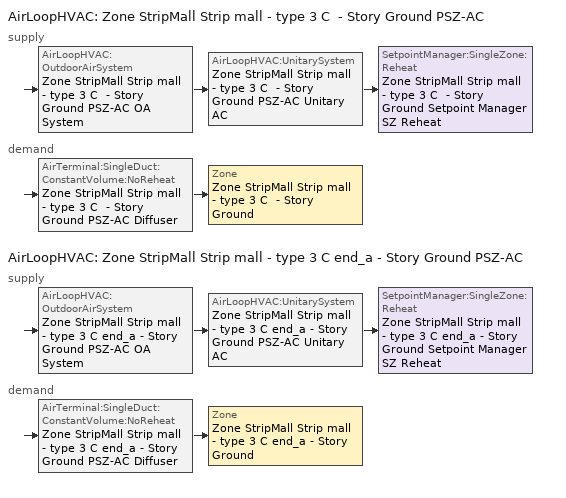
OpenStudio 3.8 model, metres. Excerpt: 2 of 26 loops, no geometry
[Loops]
AirLoopHVAC 'Zone StripMall Strip mall - type 3 C  - Story Ground PSZ-AC'
 supply: AirLoopHVAC:OutdoorAirSystem 'Zone StripMall Strip mall - type 3 C  - Story Ground PSZ-AC OA System' > AirLoopHVAC:UnitarySystem 'Zone StripMall Strip mall - type 3 C  - Story Ground PSZ-AC Unitary AC' > SetpointManager:SingleZone:Reheat 'Zone StripMall Strip mall - type 3 C  - Story Ground Setpoint Manager SZ Reheat'
 demand: AirTerminal:SingleDuct:ConstantVolume:NoReheat 'Zone StripMall Strip mall - type 3 C  - Story Ground PSZ-AC Diffuser' > Zone 'Zone StripMall Strip mall - type 3 C  - Story Ground'
AirLoopHVAC 'Zone StripMall Strip mall - type 3 C end_a - Story Ground PSZ-AC'
 supply: AirLoopHVAC:OutdoorAirSystem 'Zone StripMall Strip mall - type 3 C end_a - Story Ground PSZ-AC OA System' > AirLoopHVAC:UnitarySystem 'Zone StripMall Strip mall - type 3 C end_a - Story Ground PSZ-AC Unitary AC' > SetpointManager:SingleZone:Reheat 'Zone StripMall Strip mall - type 3 C end_a - Story Ground Setpoint Manager SZ Reheat'
 demand: AirTerminal:SingleDuct:ConstantVolume:NoReheat 'Zone StripMall Strip mall - type 3 C end_a - Story Ground PSZ-AC Diffuser' > Zone 'Zone StripMall Strip mall - type 3 C end_a - Story Ground'
[SizingPeriod:DesignDay] Barometric Pressure {Pa}=92165; Wind Speed {m/s}=4.5; Wind Direction {deg}=240; Rain Indicator=No; Snow Indicator=No; Day of Month=21; Day Type=SummerDesignDay; Daylight Saving Time Indicator=No; Humidity Condition Type=Wetbulb; Dry-Bulb Temperature Range Modifier Type=DefaultMultipliers; Solar Model Indicator=ASHRAETau
Name | Maximum Dry-Bulb Temperature {C} | Daily Dry-Bulb Temperature Range {deltaC} | Month | Wetbulb or DewPoint at Maximum Dry-Bulb {C} | ASHRAE Clear Sky Optical Depth for Beam Irradiance | ASHRAE Clear Sky Optical Depth for Diffuse Irradiance
Havre Amos October .4% Condns DB=>MCWB 1 | 26.9 | 14.7 | 10 | 13.6 | 0.282 | 2.598
Havre Amos September .4% Condns DB=>MCWB 1 | 33.3 | 16 | 9 | 16.4 | 0.304 | 2.512
[Sizing:Zone] Zone Cooling Design Supply Air Temperature Input Method=SupplyAirTemperature; Zone Cooling Design Supply Air Temperature {C}=12.7778; Zone Cooling Design Supply Air Temperature Difference {deltaC}=11.11; Zone Heating Design Supply Air Temperature Input Method=SupplyAirTemperature; Zone Heating Design Supply Air Temperature {C}=50; Zone Heating Design Supply Air Temperature Difference {deltaC}=11.11; Zone Cooling Design Supply Air Humidity Ratio {kg-H2O/kg-air}=0.0085; Zone Heating Design Supply Air Humidity Ratio {kg-H2O/kg-air}=0.008; Cooling Design Air Flow Method=DesignDay; Heating Design Air Flow Method=DesignDay; Account for Dedicated Outdoor Air System=No; Dedicated Outdoor Air System Control Strategy=NeutralSupplyAir; Dedicated Outdoor Air Low Setpoint Temperature for Design {C}=autosize; Dedicated Outdoor Air High Setpoint Temperature for Design {C}=autosize; Zone Load Sizing Method=Sensible Load Only No Latent Load; Zone Latent Cooling Design Supply Air Humidity Ratio Input Method=HumidityRatioDifference; Zone Cooling Design Supply Air Humidity Ratio Difference {kgWater/kgDryAir}=0.005; Zone Latent Heating Design Supply Air Humidity Ratio Input Method=HumidityRatioDifference; Zone Humidification Design Supply Air Humidity Ratio Difference {kgWater/kgDryAir}=0.005
Zone StripMall Strip mall - type 3 C end_a - Story Ground; Zone StripMall Strip mall - type 3 C  - Story Ground
[Zone equipment]
Zone StripMall Strip mall - type 3 C end_a - Story Ground: Zone StripMall Strip mall - type 3 C end_a - Story Ground PSZ-AC Diffuser
Zone StripMall Strip mall - type 3 C  - Story Ground: Zone StripMall Strip mall - type 3 C  - Story Ground PSZ-AC Diffuser
[EnergyManagementSystem:Program]
DamperStuckOverride_13: IF (DayOfYear >= 335) && (DayOfYear < 1); SET sch_fraction_oa_min_ems_Zone_StripMall_Strip_mall___type_2_B_end_b___Story_Ground_PSZ_AC_OA_System_Controller = 0.0; SET sch_fraction_oa_max_ems_Zone_StripMall_Strip_mall___type_2_B_end_b___Story_Ground_PSZ_AC_OA_System_Controller = 0.0; ELSE; SET sch_fraction_oa_min_ems_Zone_StripMall_Strip_mall___type_2_B_end_b___Story_Ground_PSZ_AC_OA_System_Controller = Null; SET sch_fraction_oa_max_ems_Zone_StripMall_Strip_mall___type_2_B_end_b___Story_Ground_PSZ_AC_OA_System_Controller = Null; ENDIF
[EnergyManagementSystem:ProgramCallingManager]
Mains_Water_Prg_Mgr: BeginTimestepBeforePredictor; Mains_Water_Prg
ZoneFullServiceRestaurantDiningBStoryGroundPSZACOptimumStartCallingManager0: BeginTimestepBeforePredictor; ZoneFullServiceRestaurantDiningBStoryGroundPSZACOptimumStartProg0
ZoneStripMallStripmalltype1BStoryGroundPSZACOptimumStartCallingManager0: BeginTimestepBeforePredictor; ZoneStripMallStripmalltype1BStoryGroundPSZACOptimumStartProg0
ZoneStripMallStripmalltype2BStoryGroundPSZACOptimumStartCallingManager0: BeginTimestepBeforePredictor; ZoneStripMallStripmalltype2BStoryGroundPSZACOptimumStartProg0
ZoneStripMallStripmalltype3BStoryGroundPSZACOptimumStartCallingManager0: BeginTimestepBeforePredictor; ZoneStripMallStripmalltype3BStoryGroundPSZACOptimumStartProg0
DamperStuckOverrideCallMngr: AfterPredictorBeforeHVACManagers; DamperStuckOverride
DamperStuckOverrideCallMngr 1: AfterPredictorBeforeHVACManagers; DamperStuckOverride_1
DamperStuckOverrideCallMngr 2: AfterPredictorBeforeHVACManagers; DamperStuckOverride_2
DamperStuckOverrideCallMngr 3: AfterPredictorBeforeHVACManagers; DamperStuckOverride_3
DamperStuckOverrideCallMngr 4: AfterPredictorBeforeHVACManagers; DamperStuckOverride_4
DamperStuckOverrideCallMngr 5: AfterPredictorBeforeHVACManagers; DamperStuckOverride_5
DamperStuckOverrideCallMngr 6: AfterPredictorBeforeHVACManagers; DamperStuckOverride_6
DamperStuckOverrideCallMngr 7: AfterPredictorBeforeHVACManagers; DamperStuckOverride_7
DamperStuckOverrideCallMngr 8: AfterPredictorBeforeHVACManagers; DamperStuckOverride_8
DamperStuckOverrideCallMngr 9: AfterPredictorBeforeHVACManagers; DamperStuckOverride_9
DamperStuckOverrideCallMngr 10: AfterPredictorBeforeHVACManagers; DamperStuckOverride_10
DamperStuckOverrideCallMngr 11: AfterPredictorBeforeHVACManagers; DamperStuckOverride_11
DamperStuckOverrideCallMngr 12: AfterPredictorBeforeHVACManagers; DamperStuckOverride_12
DamperStuckOverrideCallMngr 13: AfterPredictorBeforeHVACManagers; DamperStuckOverride_13
[AirLoopHVAC] Design Return Air Flow Fraction of Supply Air Flow=1
Name | Availability Schedule | Design Supply Air Flow Rate {m3/s}
Zone StripMall Strip mall - type 3 C  - Story Ground PSZ-AC | Zone StripMall Strip mall - type 3 C  - Story Ground PSZ-AC Occ Sch | 2.41843
Zone StripMall Strip mall - type 3 C end_a - Story Ground PSZ-AC | Zone StripMall Strip mall - type 3 C end_a - Story Ground PSZ-AC Occ Sch | 0.369942
[Sizing:System] Type of Load to Size On=Sensible; Central Heating Maximum System Air Flow Ratio=1; Preheat Design Temperature {C}=7.22222; Preheat Design Humidity Ratio {kg-H2O/kg-Air}=0.008; Precool Design Temperature {C}=12.7778; Precool Design Humidity Ratio {kg-H2O/kg-Air}=0.008; Central Cooling Design Supply Air Temperature {C}=12.7778; Central Heating Design Supply Air Temperature {C}=50; Sizing Option=Coincident; 100% Outdoor Air in Cooling=No; 100% Outdoor Air in Heating=No; Central Cooling Design Supply Air Humidity Ratio {kg-H2O/kg-Air}=0.0085; Central Heating Design Supply Air Humidity Ratio {kg-H2O/kg-Air}=0.008; Cooling Design Air Flow Method=DesignDay; Heating Design Air Flow Method=DesignDay; System Outdoor Air Method=ZoneSum; Zone Maximum Outdoor Air Fraction=1; Cooling Supply Air Flow Rate Per Floor Area {m3/s-m2}=0.00996765; Cooling Fraction of Autosized Cooling Supply Air Flow Rate=1; Cooling Supply Air Flow Rate Per Unit Cooling Capacity {m3/s-W}=3.94755e-05; Heating Supply Air Flow Rate Per Floor Area {m3/s-m2}=0.00996765; Heating Fraction of Autosized Heating Supply Air Flow Rate=1; Heating Fraction of Autosized Cooling Supply Air Flow Rate=1; Heating Supply Air Flow Rate Per Unit Heating Capacity {m3/s-W}=3.15882e-05; Cooling Design Capacity Method=CoolingDesignCapacity; Cooling Design Capacity Per Floor Area {W/m2}=234.7; Fraction of Autosized Cooling Design Capacity=1; Heating Design Capacity Method=HeatingDesignCapacity; Heating Design Capacity Per Floor Area {W/m2}=157; Fraction of Autosized Heating Design Capacity=1; Central Cooling Capacity Control Method=OnOff; Occupant Diversity=1
Name | Design Outdoor Air Flow Rate {m3/s} | Cooling Design Capacity {W} | Heating Design Capacity {W}
Zone StripMall Strip mall - type 3 C  - Story Ground PSZ-AC | 2.41843 | 25053.82 | 41295
Zone StripMall Strip mall - type 3 C end_a - Story Ground PSZ-AC | 0.369942 | 4146.16 | 6879.78
[SetpointManager:SingleZone:Reheat] Minimum Supply Air Temperature {C}=12.7778; Maximum Supply Air Temperature {C}=50
Name | Control Zone | Setpoint Node or NodeList
Zone StripMall Strip mall - type 3 C  - Story Ground Setpoint Manager SZ Reheat | Zone StripMall Strip mall - type 3 C  - Story Ground | Zone StripMall Strip mall - type 3 C  - Story Ground PSZ-AC Supply Outlet Node
Zone StripMall Strip mall - type 3 C end_a - Story Ground Setpoint Manager SZ Reheat | Zone StripMall Strip mall - type 3 C end_a - Story Ground | Zone StripMall Strip mall - type 3 C end_a - Story Ground PSZ-AC Supply Outlet Node
[Coil:Heating:Gas] Availability Schedule=Always On Discrete; Gas Burner Efficiency=0.8; On Cycle Parasitic Electric Load {W}=0; Off Cycle Parasitic Gas Load {W}=0
Name | Nominal Capacity {W}
Zone StripMall Strip mall - type 3 C  - Story Ground PSZ-AC Gas Htg Coil 264kBtu/hr 0.8 Thermal Eff | 96279
Zone StripMall Strip mall - type 3 C end_a - Story Ground PSZ-AC Gas Htg Coil 35kBtu/hr 0.8 Thermal Eff | 13976.7
[Coil:Heating:Electric] Availability Schedule=Always Off Discrete; Efficiency=1; Nominal Capacity {W}=0
Zone StripMall Strip mall - type 3 C  - Story Ground PSZ-AC No Heat; Zone StripMall Strip mall - type 3 C end_a - Story Ground PSZ-AC No Heat
[Coil:Cooling:DX:SingleSpeed] Availability Schedule=Always On Discrete; Rated Sensible Heat Ratio=0.800655; Rated Evaporator Fan Power Per Volume Flow Rate 2017 {W/(m3/s)}=773.3; Rated Evaporator Fan Power Per Volume Flow Rate 2023 {W/(m3/s)}=934.4; Total Cooling Capacity Function of Temperature Curve=CoilClgDXQRatio_fTwbToadbSI; Total Cooling Capacity Function of Flow Fraction Curve=CoilClgDXSnglQRatio_fCFMRatio; Energy Input Ratio Function of Temperature Curve=CoilClgDXEIRRatio_fTwbToadbSI; Energy Input Ratio Function of Flow Fraction Curve=CoilClgDXSnglEIRRatio_fCFMRatio; Part Load Fraction Correlation Curve=CoilClgDXEIRRatio_fQFrac; Minimum Outdoor Dry-Bulb Temperature for Compressor Operation {C}=-25; Nominal Time for Condensate Removal to Begin {s}=0; Ratio of Initial Moisture Evaporation Rate and Steady State Latent Capacity=0; Maximum Cycling Rate {cycles/hr}=0; Latent Capacity Time Constant {s}=0; Condenser Type=AirCooled; Evaporative Condenser Effectiveness=0.9; Evaporative Condenser Air Flow Rate {m3/s}=autosize; Evaporative Condenser Pump Rated Power Consumption {W}=autosize; Crankcase Heater Capacity {W}=0; Maximum Outdoor Dry-Bulb Temperature for Crankcase Heater Operation {C}=10; Basin Heater Capacity {W/K}=0; Basin Heater Setpoint Temperature {C}=2
Name | Rated Total Cooling Capacity {W} | Rated COP {W/W} | Rated Air Flow Rate {m3/s}
Zone StripMall Strip mall - type 3 C  - Story Ground PSZ-AC 1spd DX AC Clg Coil 117kBtu/hr 9.63EER 127kBtu/hr 10.1EER | 40033.5 | 3.49917 | 2.41843
Zone StripMall Strip mall - type 3 C end_a - Story Ground PSZ-AC 1spd DX AC Clg Coil 15kBtu/hr 11.06SEER 15kBtu/hr 13.0SEER | 6123.86 | 3.91157 | 0.369942
[Fan:OnOff] Availability Schedule=Always On Discrete; Pressure Rise {Pa}=622.722; Motor In Airstream Fraction=1
Name | Fan Total Efficiency | Maximum Flow Rate {m3/s} | Motor Efficiency | Fan Power Ratio Function of Speed Ratio Curve | Fan Efficiency Ratio Function of Speed Ratio Curve
Zone StripMall Strip mall - type 3 C  - Story Ground PSZ-AC Fan | 0.56875 | 2.41843 | 0.875 | Fan On Off Power Curve 19 | Fan On Off Efficiency Curve 19
Zone StripMall Strip mall - type 3 C end_a - Story Ground PSZ-AC Fan | 0.53625 | 0.369942 | 0.825 | Fan On Off Power Curve 20 | Fan On Off Efficiency Curve 20
[AirLoopHVAC:UnitarySystem] Control Type=Load; Dehumidification Control Type=None; Availability Schedule=Always On Discrete; Fan Placement=DrawThrough; DX Heating Coil Sizing Ratio=1; Use DOAS DX Cooling Coil=No; DOAS DX Cooling Coil Leaving Minimum Air Temperature {C}=2; Latent Load Control=SensibleOnlyLoadControl; Supply Air Flow Rate Method During Cooling Operation=SupplyAirFlowRate; Supply Air Flow Rate Method During Heating Operation=SupplyAirFlowRate; Supply Air Flow Rate Method When No Cooling or Heating is Required=None; No Load Supply Air Flow Rate Control Set To Low Speed=Yes; Maximum Supply Air Temperature {C}=50; Maximum Outdoor Dry-Bulb Temperature for Supplemental Heater Operation {C}=21; Ancilliary On-Cycle Electric Power {W}=0; Ancilliary Off-Cycle Electric Power {W}=0
Name | Controlling Zone or Thermostat Location | Supply Fan | Supply Air Fan Operating Mode Schedule | Heating Coil | Cooling Coil | Supplemental Heating Coil | Supply Air Flow Rate During Cooling Operation {m3/s} | Supply Air Flow Rate During Heating Operation {m3/s}
Zone StripMall Strip mall - type 3 C  - Story Ground PSZ-AC Unitary AC | Zone StripMall Strip mall - type 3 C  - Story Ground | Zone StripMall Strip mall - type 3 C  - Story Ground PSZ-AC Fan | Zone StripMall Strip mall - type 3 C  - Story Ground PSZ-AC_night_fancycle_schedule | Zone StripMall Strip mall - type 3 C  - Story Ground PSZ-AC Gas Htg Coil 264kBtu/hr 0.8 Thermal Eff | Zone StripMall Strip mall - type 3 C  - Story Ground PSZ-AC 1spd DX AC Clg Coil 117kBtu/hr 9.63EER 127kBtu/hr 10.1EER | Zone StripMall Strip mall - type 3 C  - Story Ground PSZ-AC No Heat | 2.41843 | 2.41843
Zone StripMall Strip mall - type 3 C end_a - Story Ground PSZ-AC Unitary AC | Zone StripMall Strip mall - type 3 C end_a - Story Ground | Zone StripMall Strip mall - type 3 C end_a - Story Ground PSZ-AC Fan | Zone StripMall Strip mall - type 3 C end_a - Story Ground PSZ-AC_night_fancycle_schedule | Zone StripMall Strip mall - type 3 C end_a - Story Ground PSZ-AC Gas Htg Coil 35kBtu/hr 0.8 Thermal Eff | Zone StripMall Strip mall - type 3 C end_a - Story Ground PSZ-AC 1spd DX AC Clg Coil 15kBtu/hr 11.06SEER 15kBtu/hr 13.0SEER | Zone StripMall Strip mall - type 3 C end_a - Story Ground PSZ-AC No Heat | 0.369942 | 0.369942
[Controller:OutdoorAir] Economizer Control Action Type=ModulateFlow; Lockout Type=LockoutWithCompressor; Minimum Limit Type=FixedMinimum; High Humidity Control=No; Heat Recovery Bypass Control Type=BypassWhenWithinEconomizerLimits; Economizer Operation Staging=InterlockedWithMechanicalCooling
Name | Minimum Outdoor Air Flow Rate {m3/s} | Maximum Outdoor Air Flow Rate {m3/s} | Economizer Control Type | Economizer Maximum Limit Dry-Bulb Temperature {C} | Minimum Outdoor Air Schedule | Minimum Fraction of Outdoor Air Schedule | Maximum Fraction of Outdoor Air Schedule | Controller Mechanical Ventilation | Economizer Maximum Limit Enthalpy {J/kg}
Zone StripMall Strip mall - type 3 C  - Story Ground PSZ-AC OA System Controller | 0.297156 | 2.41843 | FixedDryBulb | 23.8889 | Zone StripMall Strip mall - type 3 C  - Story Ground PSZ-AC_night_ventcycle_schedule | FRAC_OA_MIN_ems_Zone_StripMall_Strip_mall___type_3_C____Story_Ground_PSZ_AC_OA_System_Controller | FRAC_OA_MAX_ems_Zone_StripMall_Strip_mall___type_3_C____Story_Ground_PSZ_AC_OA_System_Controller | Controller Mechanical Ventilation 20
Zone StripMall Strip mall - type 3 C end_a - Story Ground PSZ-AC OA System Controller | 0.0318565 | 0.369942 | NoEconomizer | 28 | Zone StripMall Strip mall - type 3 C end_a - Story Ground PSZ-AC_night_ventcycle_schedule |  | ZoneStripMallStripmalltype3CendaStoryGroundPSZACmaxOASch | Controller Mechanical Ventilation 21 | 64000
[Controller:MechanicalVentilation] Availability Schedule=Always On Discrete
Controller Mechanical Ventilation 20; Controller Mechanical Ventilation 21
[AirLoopHVAC:OutdoorAirSystem]
Name | Controller
Zone StripMall Strip mall - type 3 C  - Story Ground PSZ-AC OA System | Zone StripMall Strip mall - type 3 C  - Story Ground PSZ-AC OA System Controller
Zone StripMall Strip mall - type 3 C end_a - Story Ground PSZ-AC OA System | Zone StripMall Strip mall - type 3 C end_a - Story Ground PSZ-AC OA System Controller
[AvailabilityManager:NightCycle] Applicability Schedule=Always On Discrete; Control Type=CycleOnAny; Thermostat Tolerance {deltaC}=1; Cycling Run Time {s}=1800
Availability Manager Night Cycle 1; Availability Manager Night Cycle 2; Availability Manager Night Cycle 3; Availability Manager Night Cycle 4; Availability Manager Night Cycle 5; Availability Manager Night Cycle 6; Availability Manager Night Cycle 7; Availability Manager Night Cycle 8; Availability Manager Night Cycle 9; Availability Manager Night Cycle 10; Availability Manager Night Cycle 11; Availability Manager Night Cycle 12; Availability Manager Night Cycle 13; Availability Manager Night Cycle 14; Availability Manager Night Cycle 15; Availability Manager Night Cycle 16; Availability Manager Night Cycle 17; Availability Manager Night Cycle 18; Availability Manager Night Cycle 19; Availability Manager Night Cycle 20; Availability Manager Night Cycle 21
[AirTerminal:SingleDuct:ConstantVolume:NoReheat] Availability Schedule=Always On Discrete
Name | Maximum Air Flow Rate {m3/s}
Zone StripMall Strip mall - type 3 C  - Story Ground PSZ-AC Diffuser | 2.41843
Zone StripMall Strip mall - type 3 C end_a - Story Ground PSZ-AC Diffuser | 0.369942
[Schedule:Ruleset]
Name | Default Day Schedule | Summer Design Day Schedule | Winter Design Day Schedule
Zone StripMall Strip mall - type 3 C  - Story Ground PSZ-AC Occ Sch | Zone StripMall Strip mall - type 3 C  - Story Ground PSZ-AC Occ Sch Default | Zone StripMall Strip mall - type 3 C  - Story Ground PSZ-AC Occ Sch Summer Design Day | Zone StripMall Strip mall - type 3 C  - Story Ground PSZ-AC Occ Sch Winter Design Day
Zone StripMall Strip mall - type 3 C end_a - Story Ground PSZ-AC Occ Sch | Zone StripMall Strip mall - type 3 C end_a - Story Ground PSZ-AC Occ Sch Default | Zone StripMall Strip mall - type 3 C end_a - Story Ground PSZ-AC Occ Sch Summer Design Day | Zone StripMall Strip mall - type 3 C end_a - Story Ground PSZ-AC Occ Sch Winter Design Day
FRAC_OA_MAX_ems_Zone_StripMall_Strip_mall___type_3_C____Story_Ground_PSZ_AC_OA_System_Controller | ZoneStripMallStripmalltype3CStoryGroundPSZACmaxOASchDefault
ZoneStripMallStripmalltype3CendaStoryGroundPSZACmaxOASch | ZoneStripMallStripmalltype3CendaStoryGroundPSZACmaxOASchDefault
Zone StripMall Strip mall - type 3 C  - Story Ground PSZ-AC_night_fancycle_schedule | Zone StripMall Strip mall - type 3 C  - Story Ground PSZ-AC Occ Sch Default 1 | Zone StripMall Strip mall - type 3 C  - Story Ground PSZ-AC Occ Sch Summer Design Day 1 | Zone StripMall Strip mall - type 3 C  - Story Ground PSZ-AC Occ Sch Winter Design Day 1
Zone StripMall Strip mall - type 3 C end_a - Story Ground PSZ-AC_night_fancycle_schedule | Zone StripMall Strip mall - type 3 C end_a - Story Ground PSZ-AC Occ Sch Default 1 | Zone StripMall Strip mall - type 3 C end_a - Story Ground PSZ-AC Occ Sch Summer Design Day 1 | Zone StripMall Strip mall - type 3 C end_a - Story Ground PSZ-AC Occ Sch Winter Design Day 1
[Schedule:Day]
Zone StripMall Strip mall - type 3 C  - Story Ground PSZ-AC Occ Sch Default; Zone StripMall Strip mall - type 3 C end_a - Story Ground PSZ-AC Occ Sch Default; Zone StripMall Strip mall - type 3 C  - Story Ground PSZ-AC Occ Sch Default 1; Zone StripMall Strip mall - type 3 C end_a - Story Ground PSZ-AC Occ Sch Default 1: 9, 45, 0, 18, 11, 1, 24, 0, 0
Zone StripMall Strip mall - type 3 C  - Story Ground PSZ-AC Occ Sch Winter Design Day; Zone StripMall Strip mall - type 3 C  - Story Ground PSZ-AC Occ Sch Summer Design Day; Zone StripMall Strip mall - type 3 C end_a - Story Ground PSZ-AC Occ Sch Winter Design Day; Zone StripMall Strip mall - type 3 C end_a - Story Ground PSZ-AC Occ Sch Summer Design Day; Zone StripMall Strip mall - type 3 C  - Story Ground PSZ-AC Occ Sch Summer Design Day 1; Zone StripMall Strip mall - type 3 C  - Story Ground PSZ-AC Occ Sch Winter Design Day 1; Zone StripMall Strip mall - type 3 C end_a - Story Ground PSZ-AC Occ Sch Summer Design Day 1; Zone StripMall Strip mall - type 3 C end_a - Story Ground PSZ-AC Occ Sch Winter Design Day 1: 24, 0, 1
Zone StripMall Strip mall - type 3 C  - Story Ground PSZ-AC Occ Sch Saturday; Zone StripMall Strip mall - type 3 C end_a - Story Ground PSZ-AC Occ Sch Saturday; Zone StripMall Strip mall - type 3 C  - Story Ground PSZ-AC Occ Sch Saturday 1; Zone StripMall Strip mall - type 3 C end_a - Story Ground PSZ-AC Occ Sch Saturday 1: 9, 45, 0, 17, 11, 1, 24, 0, 0
Zone StripMall Strip mall - type 3 C  - Story Ground PSZ-AC Occ Sch Sunday; Zone StripMall Strip mall - type 3 C end_a - Story Ground PSZ-AC Occ Sch Sunday; Zone StripMall Strip mall - type 3 C  - Story Ground PSZ-AC Occ Sch Sunday 1; Zone StripMall Strip mall - type 3 C end_a - Story Ground PSZ-AC Occ Sch Sunday 1: 11, 30, 0, 16, 26, 1, 24, 0, 0
ZoneStripMallStripmalltype3CStoryGroundPSZACmaxOASchDefault; ZoneStripMallStripmalltype3CendaStoryGroundPSZACmaxOASchDefault: 24, 0, 0.7
[Schedule:Rule] Date Specification Type=DateRange; Start Month=1; Start Day=1; End Month=12; End Day=31
Name | Schedule Ruleset | Rule Order | Day Schedule | Apply Saturday | Apply Sunday
Zone StripMall Strip mall - type 3 C  - Story Ground PSZ-AC Occ Sch Saturday Rule | Zone StripMall Strip mall - type 3 C  - Story Ground PSZ-AC Occ Sch | 1 | Zone StripMall Strip mall - type 3 C  - Story Ground PSZ-AC Occ Sch Saturday | Yes
Zone StripMall Strip mall - type 3 C  - Story Ground PSZ-AC Occ Sch Sunday Rule | Zone StripMall Strip mall - type 3 C  - Story Ground PSZ-AC Occ Sch | 0 | Zone StripMall Strip mall - type 3 C  - Story Ground PSZ-AC Occ Sch Sunday |  | Yes
Zone StripMall Strip mall - type 3 C end_a - Story Ground PSZ-AC Occ Sch Saturday Rule | Zone StripMall Strip mall - type 3 C end_a - Story Ground PSZ-AC Occ Sch | 1 | Zone StripMall Strip mall - type 3 C end_a - Story Ground PSZ-AC Occ Sch Saturday | Yes
Zone StripMall Strip mall - type 3 C end_a - Story Ground PSZ-AC Occ Sch Sunday Rule | Zone StripMall Strip mall - type 3 C end_a - Story Ground PSZ-AC Occ Sch | 0 | Zone StripMall Strip mall - type 3 C end_a - Story Ground PSZ-AC Occ Sch Sunday |  | Yes
Zone StripMall Strip mall - type 3 C  - Story Ground PSZ-AC Occ Sch Sunday Rule 1 | Zone StripMall Strip mall - type 3 C  - Story Ground PSZ-AC_night_fancycle_schedule | 0 | Zone StripMall Strip mall - type 3 C  - Story Ground PSZ-AC Occ Sch Sunday 1 |  | Yes
Zone StripMall Strip mall - type 3 C  - Story Ground PSZ-AC Occ Sch Saturday Rule 1 | Zone StripMall Strip mall - type 3 C  - Story Ground PSZ-AC_night_fancycle_schedule | 1 | Zone StripMall Strip mall - type 3 C  - Story Ground PSZ-AC Occ Sch Saturday 1 | Yes
Zone StripMall Strip mall - type 3 C end_a - Story Ground PSZ-AC Occ Sch Sunday Rule 1 | Zone StripMall Strip mall - type 3 C end_a - Story Ground PSZ-AC_night_fancycle_schedule | 0 | Zone StripMall Strip mall - type 3 C end_a - Story Ground PSZ-AC Occ Sch Sunday 1 |  | Yes
Zone StripMall Strip mall - type 3 C end_a - Story Ground PSZ-AC Occ Sch Saturday Rule 1 | Zone StripMall Strip mall - type 3 C end_a - Story Ground PSZ-AC_night_fancycle_schedule | 1 | Zone StripMall Strip mall - type 3 C end_a - Story Ground PSZ-AC Occ Sch Saturday 1 | Yes
[Schedule:Constant]
Name | Value
Always On Discrete; Zone StripMall Strip mall - type 3 C  - Story Ground PSZ-AC_night_ventcycle_schedule; Zone StripMall Strip mall - type 3 C end_a - Story Ground PSZ-AC_night_ventcycle_schedule | 1
Always Off Discrete; FRAC_OA_MIN_ems_Zone_StripMall_Strip_mall___type_3_C____Story_Ground_PSZ_AC_OA_System_Controller | 0
[Curve:Exponent] Coefficient1 Constant=1; Coefficient2 Constant=0; Coefficient3 Constant=0; Minimum Value of x=0; Maximum Value of x=1
Fan On Off Power Curve 19; Fan On Off Power Curve 20
[Curve:Cubic] Maximum Value of x=1
Name | Coefficient1 Constant | Coefficient2 x | Coefficient3 x**2 | Coefficient4 x**3 | Minimum Value of x
Fan On Off Efficiency Curve 19; Fan On Off Efficiency Curve 20 | 1 | 0 | 0 | 0 | 0
CoilClgDXEIRRatio_fQFrac | 0 | 5.1091 | -8.5515 | 4.4744 | 0.7
[Curve:Biquadratic] Minimum Value of x=13.89; Maximum Value of x=25; Minimum Value of y=23.89; Maximum Value of y=46.11; Minimum Curve Output=0.77
Name | Coefficient1 Constant | Coefficient2 x | Coefficient3 x**2 | Coefficient4 y | Coefficient5 y**2 | Coefficient6 x*y | Maximum Curve Output
CoilClgDXQRatio_fTwbToadbSI | 0.86779 | 0.014245 | 0.000554 | -0.007569 | 3.2e-05 | -0.000191 | 1.29
CoilClgDXEIRRatio_fTwbToadbSI | 0.116709 | 0.028458 | -0.000411 | 0.021422 | 0.000162 | -0.00068 | 1.33
[Curve:Quadratic]
Name | Coefficient1 Constant | Coefficient2 x | Coefficient3 x**2 | Minimum Value of x | Maximum Value of x
CoilClgDXSnglQRatio_fCFMRatio | 0.8 | 0.2 | 0 | 0.5 | 1.5
CoilClgDXSnglEIRRatio_fCFMRatio | 1.156 | -0.1816 | 0.0256 | 0 | 1
